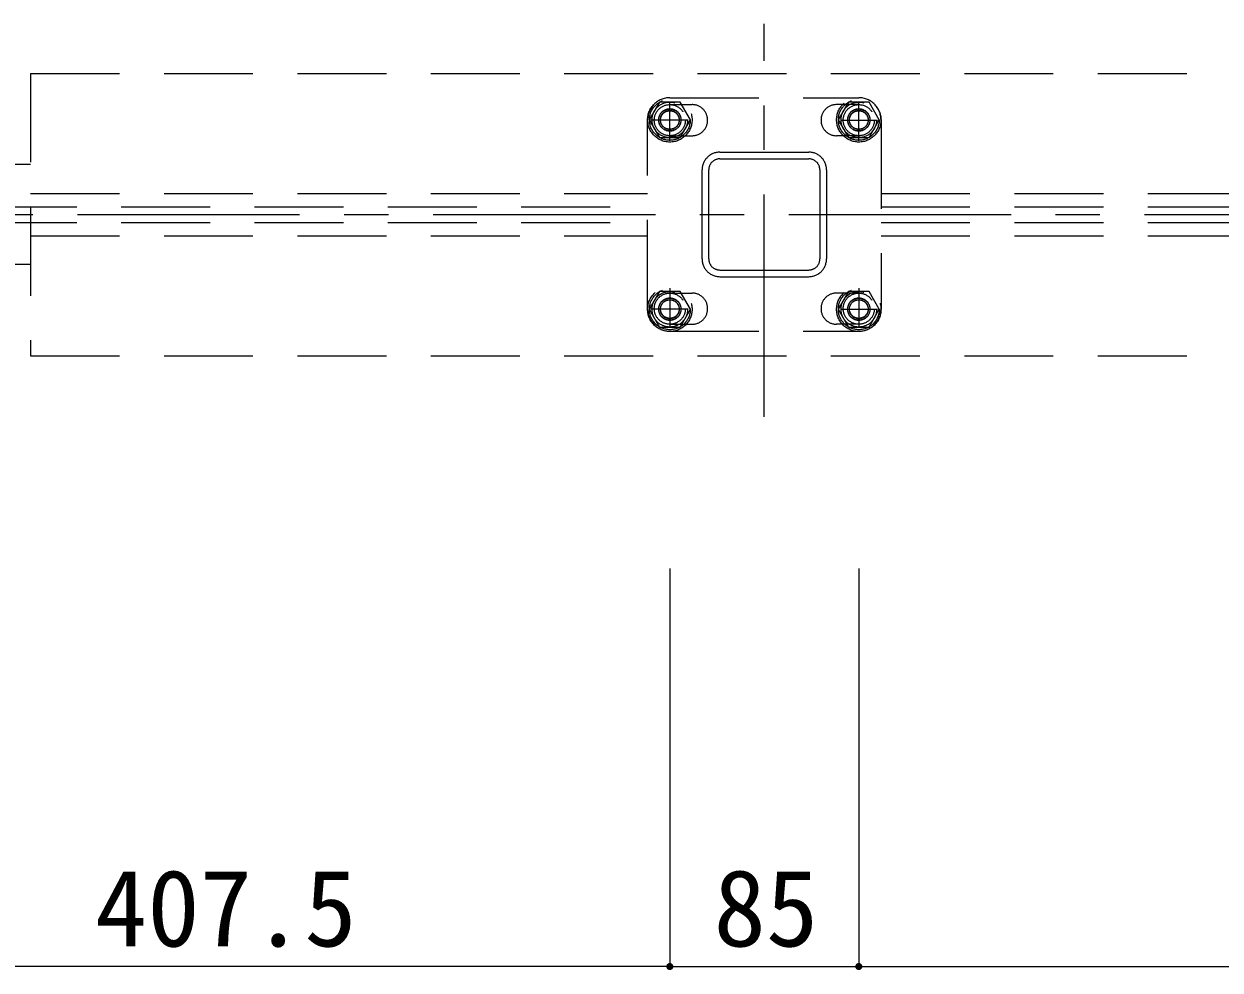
# Model space of a CAD drawing. Units: millimetres, scale not verified, with parts at other scales. Extents: x -10000 to 10000, y -6924 to 6926.
# Drawn here: x 3313 to 4658, y 3207 to 4271 of the extents above; entities that cross this region are included whole.
import ezdxf
from ezdxf.enums import TextEntityAlignment as Align

# ---------------------------------------------------------------- set-up
doc = ezdxf.new("R2010")
doc.units = ezdxf.units.MM
doc.header["$LTSCALE"] = 50
doc.linetypes.add('CHAIN1', pattern=[8, 5, -1, 1, -1])
doc.linetypes.add('DASHED2', pattern=[3, 2, -1])
for name, color, linetype, lineweight in [('0-C_1-7', 7, 'Continuous', 9), ('1-6_2-3', 7, 'DASHED2', 9), ('1-9_寸法', 2, 'DASHED2', 9), ('1-C_2-7', 7, 'Continuous', 9), ('1-E_2-1', 2, 'DASHED2', 9)]:
    doc.layers.add(name, color=color, linetype=linetype, lineweight=lineweight)
doc.styles.add('ＭＳ ゴシック', font='')
doc.styles.get('ＭＳ ゴシック').set_extended_font_data('MS Gothic')

msp = doc.modelspace()

# ---------------------------------------------------------------- linework, layer by layer
at = {"layer": '1-6_2-3'}
for p, q in [((3320.53, 4215.81), (3320.53, 3898.31)), ((3020.53, 4124.56), (3320.53, 4124.56)), ((3320.53, 4113.31), (3020.53, 4113.31)), ((3320.53, 4080.81), (4014.31, 4080.81)), ((4276.81, 4080.81), (5264.28, 4080.81)), ((3122.28, 4065.81), (4014.31, 4065.81)), ((4276.81, 4065.81), (5264.28, 4065.81)), ((3122.28, 4048.31), (4014.31, 4048.31)), ((4276.81, 4048.31), (5264.28, 4048.31)), ((3320.53, 4033.31), (4014.31, 4033.31)), ((4276.81, 4033.31), (5264.28, 4033.31)), ((3320.53, 4000.81), (3020.53, 4000.81)), ((3020.53, 3989.56), (3320.53, 3989.56)), ((3320.53, 3898.31), (5570.53, 3898.31))]:
    msp.add_line(p, q, dxfattribs=at)
msp.add_lwpolyline([(3320.53, 4215.81), (5570.53, 4215.81), (5570.53, 3898.31)], dxfattribs=at)
at = {"layer": '1-9_寸法'}
for p, q in [((4050.85, 4183.58), (4027.76, 4183.58)), ((4027.76, 3970.55), (4016.21, 3950.55)), ((4050.85, 3970.55), (4027.76, 3970.55)), ((4062.4, 3950.55), (4050.85, 3970.55)), ((4274.9, 3950.55), (4263.35, 3970.55)), ((4016.21, 3950.55), (4027.76, 3930.55)), ((4050.85, 3930.55), (4062.4, 3950.55)), ((4027.76, 3930.55), (4050.85, 3930.55))]:
    msp.add_line(p, q, dxfattribs=at)
at = {"layer": '1-9_寸法', "color": 3, "linetype": 'CHAIN1'}
msp.add_line((2973.03, 4057.06), (5616.42, 4057.06), dxfattribs=at)
at = {"layer": '1-9_寸法'}
for points in [[(4027.76, 4183.58), (4016.21, 4163.58), (4027.76, 4143.58), (4050.85, 4143.58), (4062.4, 4163.58), (4050.85, 4183.58)], [(4240.26, 4183.58), (4228.71, 4163.58), (4240.26, 4143.58), (4263.35, 4143.58), (4274.9, 4163.58)], [(4274.9, 4163.58), (4263.35, 4183.58), (4240.26, 4183.58)], [(4263.35, 3970.55), (4240.26, 3970.55), (4228.71, 3950.55)], [(4228.71, 3950.55), (4240.26, 3930.55), (4263.35, 3930.55), (4274.9, 3950.55)]]:
    msp.add_lwpolyline(points, dxfattribs=at)
for centre, radius in [((4039.31, 4163.58), 25), ((4039.31, 4163.58), 23), ((4039.31, 4163.58), 20), ((4251.81, 4163.58), 25), ((4251.81, 4163.58), 23), ((4251.81, 4163.58), 20), ((4039.31, 4163.58), 12.5), ((4039.31, 4163.58), 10.62), ((4251.81, 4163.58), 12.5), ((4251.81, 4163.58), 10.62), ((4039.31, 3950.55), 25), ((4039.31, 3950.55), 23), ((4039.31, 3950.55), 20), ((4251.81, 3950.55), 25), ((4251.81, 3950.55), 23), ((4251.81, 3950.55), 20), ((4039.31, 3950.55), 12.5), ((4039.31, 3950.55), 10.62), ((4251.81, 3950.55), 12.5), ((4251.81, 3950.55), 10.62)]:
    msp.add_circle(centre, radius, dxfattribs=at)
at = {"layer": '1-C_2-7', "color": 3}
for p, q in [((4039.31, 3659.08), (4039.31, 3211.48)), ((4251.81, 3659.08), (4251.81, 3211.48)), ((4039.31, 3211.48), (3020.53, 3211.48)), ((4039.31, 3211.48), (4251.81, 3211.48)), ((4251.81, 3211.48), (5289.31, 3211.48))]:
    msp.add_line(p, q, dxfattribs=at)
at = {"layer": '1-C_2-7'}
for points in [[(4039.31, 3211.48), (4036.96, 3214.72), (4037.38, 3214.99)], [(4039.31, 3211.48), (4036.96, 3214.72), (4037.38, 3214.99)], [(4039.31, 3211.48), (4037.38, 3214.99), (4037.83, 3215.2)], [(4039.31, 3211.48), (4037.38, 3214.99), (4037.83, 3215.2)], [(4039.31, 3211.48), (4037.83, 3215.2), (4038.31, 3215.36)], [(4039.31, 3211.48), (4037.83, 3215.2), (4038.31, 3215.36)], [(4039.31, 3211.48), (4038.31, 3215.36), (4038.81, 3215.45)], [(4039.31, 3211.48), (4038.31, 3215.36), (4038.81, 3215.45)], [(4039.31, 3211.48), (4038.81, 3215.45), (4039.31, 3215.48)], [(4039.31, 3211.48), (4038.81, 3215.45), (4039.31, 3215.48)], [(4039.31, 3211.48), (4039.31, 3215.48), (4039.56, 3215.47)], [(4039.31, 3211.48), (4039.31, 3215.48), (4039.56, 3215.47)], [(4039.31, 3211.48), (4039.56, 3215.47), (4040.06, 3215.41)], [(4039.31, 3211.48), (4039.56, 3215.47), (4040.06, 3215.41)], [(4039.31, 3211.48), (4040.06, 3215.41), (4043.31, 3211.48)], [(4039.31, 3211.48), (4040.06, 3215.41), (4043.31, 3211.48)], [(4043.31, 3211.48), (4040.06, 3215.41), (4040.54, 3215.29)], [(4043.31, 3211.48), (4040.06, 3215.41), (4040.54, 3215.29)], [(4043.27, 3211.98), (4040.54, 3215.29), (4041.01, 3215.1)], [(4043.31, 3211.48), (4040.54, 3215.29), (4043.27, 3211.98)], [(4043.27, 3211.98), (4040.54, 3215.29), (4041.01, 3215.1)], [(4043.31, 3211.48), (4040.54, 3215.29), (4043.27, 3211.98)], [(4043.18, 3212.48), (4041.01, 3215.1), (4041.45, 3214.86)], [(4043.27, 3211.98), (4041.01, 3215.1), (4043.18, 3212.48)], [(4043.18, 3212.48), (4041.01, 3215.1), (4041.45, 3214.86)], [(4043.27, 3211.98), (4041.01, 3215.1), (4043.18, 3212.48)], [(4043.03, 3212.95), (4041.45, 3214.86), (4041.86, 3214.56)], [(4043.18, 3212.48), (4041.45, 3214.86), (4043.03, 3212.95)], [(4043.03, 3212.95), (4041.45, 3214.86), (4041.86, 3214.56)], [(4043.18, 3212.48), (4041.45, 3214.86), (4043.03, 3212.95)], [(4251.81, 3211.48), (4249.46, 3214.72), (4249.88, 3214.99)], [(4251.81, 3211.48), (4249.88, 3214.99), (4250.33, 3215.2)], [(4251.81, 3211.48), (4250.33, 3215.2), (4250.81, 3215.36)], [(4251.81, 3211.48), (4250.81, 3215.36), (4251.31, 3215.45)], [(4251.81, 3211.48), (4251.31, 3215.45), (4251.81, 3215.48)], [(4251.81, 3211.48), (4251.81, 3215.48), (4252.06, 3215.47)], [(4251.81, 3211.48), (4252.06, 3215.47), (4252.56, 3215.41)], [(4251.81, 3211.48), (4252.56, 3215.41), (4255.81, 3211.48)], [(4255.81, 3211.48), (4252.56, 3215.41), (4253.04, 3215.29)], [(4255.77, 3211.98), (4253.04, 3215.29), (4253.51, 3215.1)], [(4255.81, 3211.48), (4253.04, 3215.29), (4255.77, 3211.98)], [(4255.68, 3212.48), (4253.51, 3215.1), (4253.95, 3214.86)], [(4255.77, 3211.98), (4253.51, 3215.1), (4255.68, 3212.48)], [(4255.53, 3212.95), (4253.95, 3214.86), (4254.36, 3214.56)], [(4255.68, 3212.48), (4253.95, 3214.86), (4255.53, 3212.95)], [(4035.31, 3211.48), (4036.57, 3214.4), (4039.31, 3211.48)], [(4035.31, 3211.48), (4036.22, 3214.03), (4036.57, 3214.4)], [(4035.31, 3211.48), (4036.57, 3214.4), (4039.31, 3211.48)], [(4035.31, 3211.48), (4036.22, 3214.03), (4036.57, 3214.4)], [(4035.31, 3211.48), (4035.93, 3213.62), (4036.22, 3214.03)], [(4035.31, 3211.48), (4035.93, 3213.62), (4036.22, 3214.03)], [(4035.31, 3211.48), (4035.69, 3213.18), (4035.93, 3213.62)], [(4035.31, 3211.48), (4035.69, 3213.18), (4035.93, 3213.62)], [(4035.31, 3211.48), (4035.5, 3212.72), (4035.69, 3213.18)], [(4035.31, 3211.48), (4035.5, 3212.72), (4035.69, 3213.18)], [(4035.31, 3211.48), (4035.38, 3212.23), (4035.5, 3212.72)], [(4035.31, 3211.48), (4035.38, 3212.23), (4035.5, 3212.72)], [(4035.31, 3211.48), (4035.31, 3211.73), (4035.38, 3212.23)], [(4035.31, 3211.48), (4035.31, 3211.73), (4035.38, 3212.23)], [(4039.31, 3207.48), (4035.31, 3211.48), (4039.31, 3211.48)], [(4039.06, 3207.49), (4035.31, 3211.48), (4039.31, 3207.48)], [(4038.56, 3207.55), (4035.31, 3211.48), (4039.06, 3207.49)], [(4038.07, 3207.68), (4035.31, 3211.48), (4038.56, 3207.55)], [(4038.07, 3207.68), (4035.34, 3210.98), (4035.31, 3211.48)], [(4039.31, 3207.48), (4035.31, 3211.48), (4039.31, 3211.48)], [(4039.06, 3207.49), (4035.31, 3211.48), (4039.31, 3207.48)], [(4038.56, 3207.55), (4035.31, 3211.48), (4039.06, 3207.49)], [(4038.07, 3207.68), (4035.31, 3211.48), (4038.56, 3207.55)], [(4038.07, 3207.68), (4035.34, 3210.98), (4035.31, 3211.48)], [(4037.6, 3207.86), (4035.34, 3210.98), (4038.07, 3207.68)], [(4037.6, 3207.86), (4035.43, 3210.49), (4035.34, 3210.98)], [(4037.6, 3207.86), (4035.34, 3210.98), (4038.07, 3207.68)], [(4037.6, 3207.86), (4035.43, 3210.49), (4035.34, 3210.98)], [(4037.16, 3208.1), (4035.43, 3210.49), (4037.6, 3207.86)], [(4037.16, 3208.1), (4035.59, 3210.01), (4035.43, 3210.49)], [(4037.16, 3208.1), (4035.43, 3210.49), (4037.6, 3207.86)], [(4037.16, 3208.1), (4035.59, 3210.01), (4035.43, 3210.49)], [(4036.76, 3208.4), (4035.59, 3210.01), (4037.16, 3208.1)], [(4036.76, 3208.4), (4035.8, 3209.55), (4035.59, 3210.01)], [(4036.76, 3208.4), (4035.59, 3210.01), (4037.16, 3208.1)], [(4036.76, 3208.4), (4035.8, 3209.55), (4035.59, 3210.01)], [(4036.39, 3208.74), (4035.8, 3209.55), (4036.76, 3208.4)], [(4036.39, 3208.74), (4036.07, 3209.13), (4035.8, 3209.55)], [(4036.39, 3208.74), (4035.8, 3209.55), (4036.76, 3208.4)], [(4036.39, 3208.74), (4036.07, 3209.13), (4035.8, 3209.55)], [(4039.31, 3211.48), (4036.57, 3214.4), (4036.96, 3214.72)], [(4039.31, 3211.48), (4036.57, 3214.4), (4036.96, 3214.72)], [(4043.3, 3211.23), (4039.31, 3211.48), (4043.31, 3211.48)], [(4043.24, 3210.73), (4039.31, 3211.48), (4043.3, 3211.23)], [(4043.11, 3210.25), (4039.31, 3211.48), (4043.24, 3210.73)], [(4042.93, 3209.78), (4039.31, 3211.48), (4043.11, 3210.25)], [(4042.68, 3209.34), (4039.31, 3211.48), (4042.93, 3209.78)], [(4042.39, 3208.93), (4039.31, 3211.48), (4042.68, 3209.34)], [(4042.04, 3208.57), (4039.31, 3211.48), (4042.39, 3208.93)], [(4041.66, 3208.25), (4039.31, 3211.48), (4042.04, 3208.57)], [(4041.66, 3208.25), (4039.31, 3207.48), (4039.31, 3211.48)], [(4043.3, 3211.23), (4039.31, 3211.48), (4043.31, 3211.48)], [(4043.24, 3210.73), (4039.31, 3211.48), (4043.3, 3211.23)], [(4043.11, 3210.25), (4039.31, 3211.48), (4043.24, 3210.73)], [(4042.93, 3209.78), (4039.31, 3211.48), (4043.11, 3210.25)], [(4042.68, 3209.34), (4039.31, 3211.48), (4042.93, 3209.78)], [(4042.39, 3208.93), (4039.31, 3211.48), (4042.68, 3209.34)], [(4042.04, 3208.57), (4039.31, 3211.48), (4042.39, 3208.93)], [(4041.66, 3208.25), (4039.31, 3211.48), (4042.04, 3208.57)], [(4041.66, 3208.25), (4039.31, 3207.48), (4039.31, 3211.48)], [(4041.23, 3207.98), (4039.31, 3207.48), (4041.66, 3208.25)], [(4041.23, 3207.98), (4039.31, 3207.48), (4041.66, 3208.25)], [(4040.78, 3207.76), (4039.31, 3207.48), (4041.23, 3207.98)], [(4040.78, 3207.76), (4039.31, 3207.48), (4041.23, 3207.98)], [(4040.3, 3207.61), (4039.31, 3207.48), (4040.78, 3207.76)], [(4040.3, 3207.61), (4039.31, 3207.48), (4040.78, 3207.76)], [(4039.81, 3207.51), (4039.31, 3207.48), (4040.3, 3207.61)], [(4039.81, 3207.51), (4039.31, 3207.48), (4040.3, 3207.61)], [(4042.81, 3213.41), (4041.86, 3214.56), (4042.22, 3214.22)], [(4043.03, 3212.95), (4041.86, 3214.56), (4042.81, 3213.41)], [(4042.81, 3213.41), (4041.86, 3214.56), (4042.22, 3214.22)], [(4043.03, 3212.95), (4041.86, 3214.56), (4042.81, 3213.41)], [(4042.81, 3213.41), (4042.22, 3214.22), (4042.54, 3213.83)], [(4042.81, 3213.41), (4042.22, 3214.22), (4042.54, 3213.83)], [(4247.81, 3211.48), (4249.07, 3214.4), (4251.81, 3211.48)], [(4247.81, 3211.48), (4248.72, 3214.03), (4249.07, 3214.4)], [(4247.81, 3211.48), (4248.43, 3213.62), (4248.72, 3214.03)], [(4247.81, 3211.48), (4248.19, 3213.18), (4248.43, 3213.62)], [(4247.81, 3211.48), (4248, 3212.72), (4248.19, 3213.18)], [(4247.81, 3211.48), (4247.88, 3212.23), (4248, 3212.72)], [(4247.81, 3211.48), (4247.81, 3211.73), (4247.88, 3212.23)], [(4251.81, 3207.48), (4247.81, 3211.48), (4251.81, 3211.48)], [(4251.56, 3207.49), (4247.81, 3211.48), (4251.81, 3207.48)], [(4251.06, 3207.55), (4247.81, 3211.48), (4251.56, 3207.49)], [(4250.57, 3207.68), (4247.81, 3211.48), (4251.06, 3207.55)], [(4250.57, 3207.68), (4247.84, 3210.98), (4247.81, 3211.48)], [(4250.1, 3207.86), (4247.84, 3210.98), (4250.57, 3207.68)], [(4250.1, 3207.86), (4247.93, 3210.49), (4247.84, 3210.98)], [(4249.66, 3208.1), (4247.93, 3210.49), (4250.1, 3207.86)], [(4249.66, 3208.1), (4248.09, 3210.01), (4247.93, 3210.49)], [(4249.26, 3208.4), (4248.09, 3210.01), (4249.66, 3208.1)], [(4249.26, 3208.4), (4248.3, 3209.55), (4248.09, 3210.01)], [(4248.89, 3208.74), (4248.3, 3209.55), (4249.26, 3208.4)], [(4248.89, 3208.74), (4248.57, 3209.13), (4248.3, 3209.55)], [(4251.81, 3211.48), (4249.07, 3214.4), (4249.46, 3214.72)], [(4255.8, 3211.23), (4251.81, 3211.48), (4255.81, 3211.48)], [(4255.74, 3210.73), (4251.81, 3211.48), (4255.8, 3211.23)], [(4255.61, 3210.25), (4251.81, 3211.48), (4255.74, 3210.73)], [(4255.43, 3209.78), (4251.81, 3211.48), (4255.61, 3210.25)], [(4255.18, 3209.34), (4251.81, 3211.48), (4255.43, 3209.78)], [(4254.89, 3208.93), (4251.81, 3211.48), (4255.18, 3209.34)], [(4254.54, 3208.57), (4251.81, 3211.48), (4254.89, 3208.93)], [(4254.16, 3208.25), (4251.81, 3211.48), (4254.54, 3208.57)], [(4254.16, 3208.25), (4251.81, 3207.48), (4251.81, 3211.48)], [(4253.73, 3207.98), (4251.81, 3207.48), (4254.16, 3208.25)], [(4253.28, 3207.76), (4251.81, 3207.48), (4253.73, 3207.98)], [(4252.8, 3207.61), (4251.81, 3207.48), (4253.28, 3207.76)], [(4252.31, 3207.51), (4251.81, 3207.48), (4252.8, 3207.61)], [(4255.31, 3213.41), (4254.36, 3214.56), (4254.72, 3214.22)], [(4255.53, 3212.95), (4254.36, 3214.56), (4255.31, 3213.41)], [(4255.31, 3213.41), (4254.72, 3214.22), (4255.04, 3213.83)]]:
    msp.add_solid(points, dxfattribs=at)
at = {"layer": '1-E_2-1', "color": 3, "linetype": 'CHAIN1'}
for p, q in [((4145.56, 3829.79), (4145.56, 4271.44)), ((4039.31, 4139.94), (4039.31, 4184.23)), ((4251.81, 4139.94), (4251.81, 4184.23)), ((4059.91, 4163.31), (4018.08, 4163.31)), ((4231.21, 4163.31), (4273.03, 4163.31)), ((4039.31, 3974.18), (4039.31, 3929.9)), ((4251.81, 3974.18), (4251.81, 3929.9)), ((4059.91, 3950.81), (4018.08, 3950.81)), ((4231.21, 3950.81), (4273.03, 3950.81))]:
    msp.add_line(p, q, dxfattribs=at)
at = {"layer": '1-E_2-1'}
for p, q in [((4039.31, 4188.47), (4251.81, 4188.47)), ((4039.31, 4180.71), (4064.31, 4180.71)), ((4251.81, 4180.71), (4226.81, 4180.71)), ((4014.31, 3950.97), (4014.31, 4163.47)), ((4276.81, 4163.47), (4276.81, 3950.97)), ((4039.31, 4145.71), (4064.31, 4145.71)), ((4251.81, 4145.71), (4226.81, 4145.71)), ((4095.56, 4127.22), (4195.56, 4127.22)), ((4095.56, 4119.72), (4195.56, 4119.72)), ((4075.56, 4007.22), (4075.56, 4107.22)), ((4083.06, 4007.22), (4083.06, 4107.22)), ((4208.06, 4107.22), (4208.06, 4007.22)), ((4215.56, 4107.22), (4215.56, 4007.22)), ((4095.56, 3994.72), (4195.56, 3994.72)), ((4095.56, 3987.22), (4195.56, 3987.22)), ((4039.31, 3968.74), (4064.31, 3968.74)), ((4251.81, 3968.74), (4226.81, 3968.74)), ((4039.31, 3933.74), (4064.31, 3933.74)), ((4251.81, 3933.74), (4226.81, 3933.74)), ((4039.31, 3925.97), (4251.81, 3925.97))]:
    msp.add_line(p, q, dxfattribs=at)
for centre in [(4039.31, 4163.21), (4251.81, 4163.21), (4039.31, 3951.24), (4251.81, 3951.24)]:
    msp.add_circle(centre, 17.5, dxfattribs=at)
at = {"layer": '1-E_2-1', "color": 3}
for centre, radius in [((4039.31, 4163.31), 12.5), ((4039.31, 4163.31), 10.5), ((4251.81, 4163.31), 12.5), ((4251.81, 4163.31), 10.5), ((4039.31, 3950.81), 12.5), ((4039.31, 3950.81), 10.5), ((4251.81, 3950.81), 12.5), ((4251.81, 3950.81), 10.5)]:
    msp.add_circle(centre, radius, dxfattribs=at)
at = {"layer": '1-E_2-1'}
for centre, radius, start, end in [((4039.31, 4163.47), 25, 90, 180), ((4251.81, 4163.47), 25, 0, 90), ((4064.31, 4163.21), 17.5, 0.35704, 90), ((4226.81, 4163.21), 17.5, 90, 270), ((4064.31, 4163.21), 17.5, 270, 0.35704), ((4095.56, 4107.22), 20, 90, 180), ((4095.56, 4107.22), 12.5, 90, 180), ((4195.56, 4107.22), 20, 0, 90), ((4195.56, 4107.22), 12.5, 0, 90), ((4095.56, 4007.22), 20, 180, 270), ((4095.56, 4007.22), 12.5, 180, 270), ((4195.56, 4007.22), 12.5, 270, 0), ((4195.56, 4007.22), 20, 270, 0), ((4064.31, 3951.24), 17.5, 270, 90), ((4226.81, 3951.24), 17.5, 90, 270), ((4039.31, 3950.97), 25, 180, 270), ((4251.81, 3950.97), 25, 270, 0)]:
    msp.add_arc(centre, radius, start, end, dxfattribs=at)

# ---------------------------------------------------------------- texts
at = {"layer": '0-C_1-7', "color": 4, "style": 'ＭＳ ゴシック'}
for s, p in [('407.5', (3392.92, 3208.11)), ('85', (4088.56, 3208.11))]:
    msp.add_text(s, height=86.51, dxfattribs=at).set_placement(p, align=Align.BOTTOM_LEFT)

doc.saveas('drawing.dxf')
